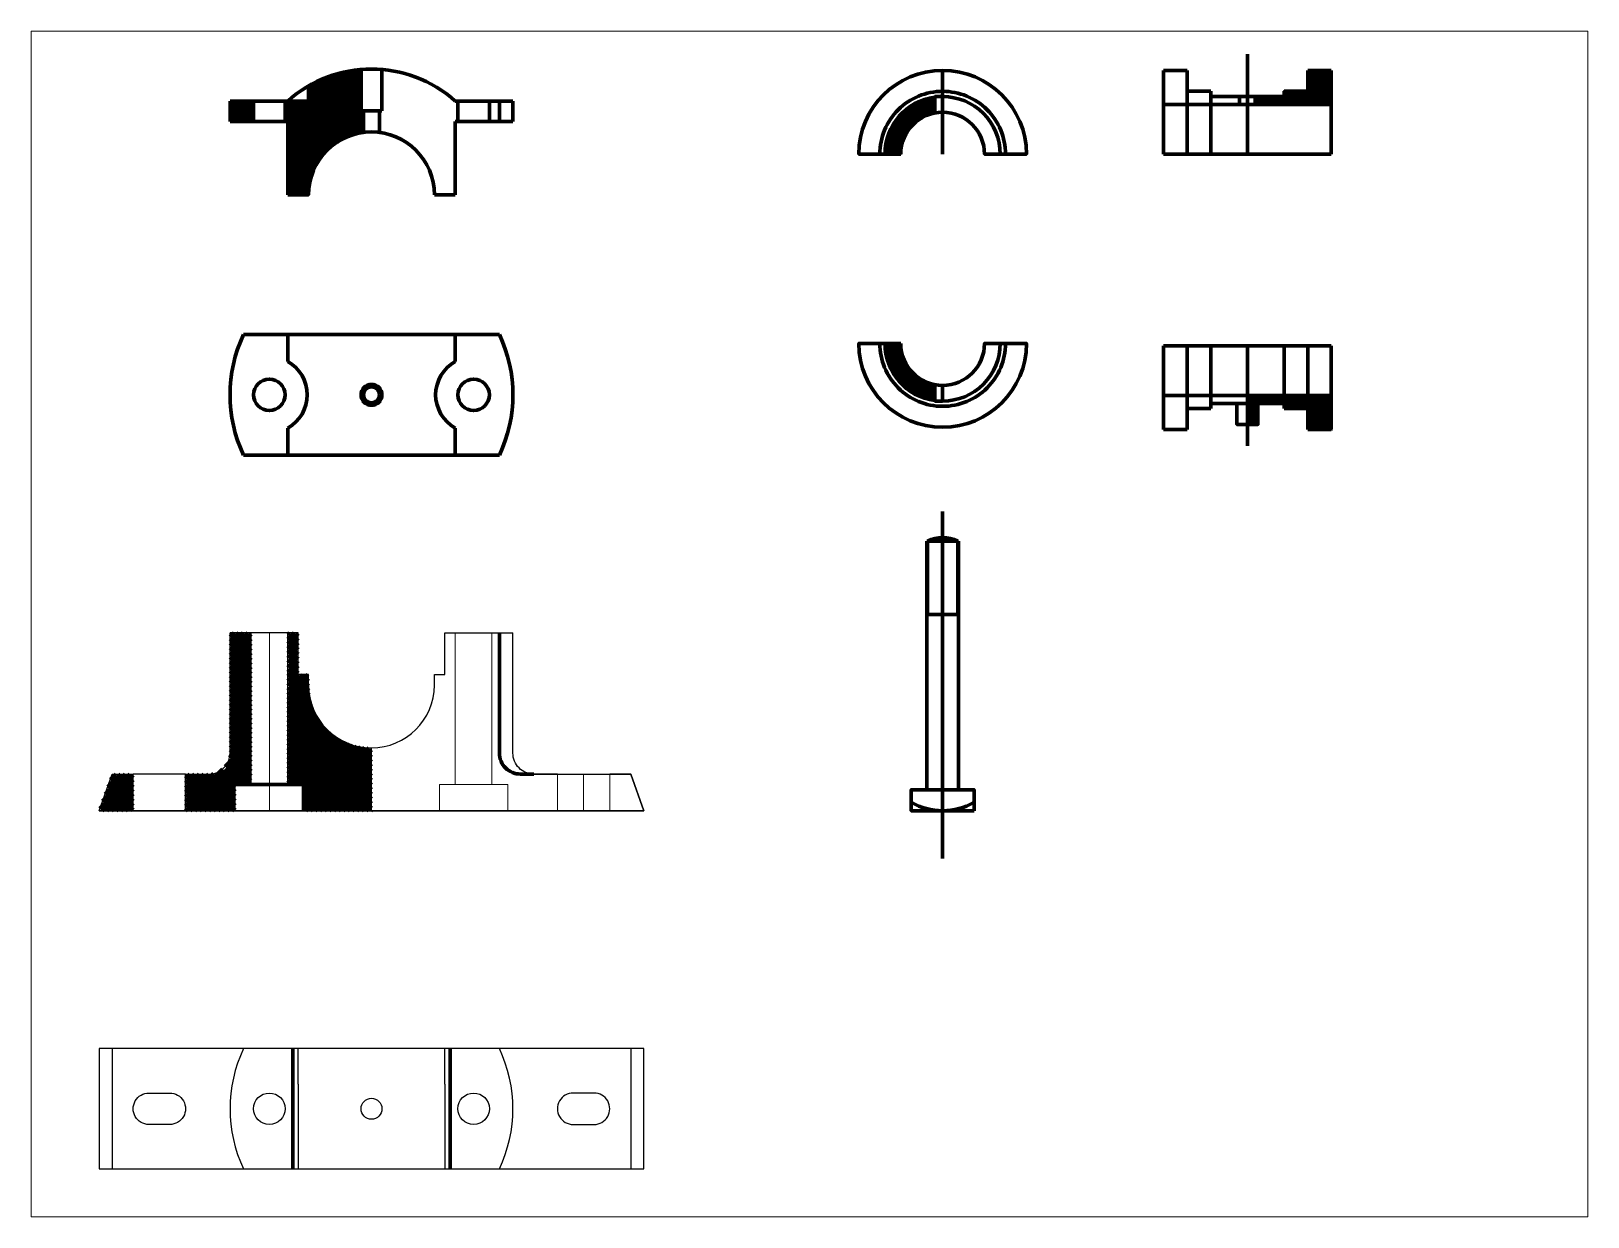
# Paper-space layout 'section diagram' of a CAD drawing. Header units: inches. Extents: x 1.05 to 9.45, y 0.8 to 7.2.
# The model-space entities are those that its viewports show. They can reach past a viewport. Long polylines and large blocks are cut down to what shows.
import ezdxf

# ---------------------------------------------------------------- set-up
doc = ezdxf.new("R2010")
doc.units = ezdxf.units.IN
doc.header["$MEASUREMENT"] = 0
for name, pattern in [('ACAD_ISO04W100', [30, 24, -3, 0, -3]), ('dash', [15, 12, -3]), ('DASHED', [0.75, 0.5, -0.25])]:
    doc.linetypes.add(name, pattern=pattern)
pattern_1 = [(45, (116.9521, 278.2704), (-0.8838835, 0.8838835), [])]
pattern_2 = [(45, (116.9521, 261.9411), (-0.8838835, 0.8838835), [])]

msp = doc.modelspace()

# ---------------------------------------------------------------- hatches: boundary and pattern name
at = {"linetype": 'ByBlock', "lineweight": 100}
h = msp.add_hatch(dxfattribs=at)
h.set_pattern_fill('ANSI31', scale=10, style=2)
h.paths.add_polyline_path([(357.55, 913.28), (357.55, 921.46), (356.55, 921.46), (356.55, 937.3, 0.110489), (336.55, 931.03), (336.55, 925.24), (328.55, 925.24), (327.55, 925.24), (327.55, 917.46), (328.55, 917.46), (328.55, 889.46), (336.55, 889.46, -0.377964)])
h.paths.add_polyline_path([(315.55, 925.24), (306.55, 925.24), (306.55, 917.46), (315.55, 917.46)])
h = msp.add_hatch(dxfattribs=at)
h.set_pattern_fill('ANSI31', scale=10)
h.set_pattern_definition(pattern_1)
h.paths.add_polyline_path([(727.03, 928.97), (727.03, 936.97), (718.03, 936.97), (718.03, 928.97), (709.03, 928.97), (709.03, 926.97), (698.03, 926.97), (698.03, 923.97), (727.03, 923.97)])
h = msp.add_hatch(dxfattribs=at)
h.set_pattern_fill('ANSI31', scale=10)
h.set_pattern_definition(pattern_2)
h.paths.add_polyline_path([(575.64, 920.68), (575.64, 926.76, 0.374693), (556.64, 904.97), (562.64, 904.97, -0.359988)])
at = {"linetype": 'dash', "lineweight": 100}
h = msp.add_hatch(dxfattribs=at)
h.set_pattern_fill('ANSI31', color=0, scale=10)
h.set_pattern_definition(pattern_2)
h.paths.add_polyline_path([(575.64, 816.94), (575.64, 810.86, -0.374693), (556.64, 832.66), (562.64, 832.66, 0.359988)])
at = {"linetype": 'ByBlock', "lineweight": 100}
h = msp.add_hatch(dxfattribs=at)
h.set_pattern_fill('ANSI31', scale=10)
h.set_pattern_definition(pattern_1)
h.paths.add_polyline_path([(727.03, 812.77), (695.03, 812.77), (695.03, 801.77), (699.03, 801.77), (699.03, 809.77), (709.03, 809.77), (709.03, 807.77), (718.03, 807.77), (718.03, 799.77), (727.03, 799.77), (727.03, 807.77)])
h = msp.add_hatch(dxfattribs=at)
h.set_pattern_fill('ANSI31', scale=10)
h.set_pattern_definition(pattern_1)
h.paths.add_polyline_path([(360.55, 678.19, -0.414214), (336.55, 702.19), (336.51, 706.19), (332.55, 706.19), (332.55, 722.19), (328.55, 722.19), (328.55, 668.19), (334.55, 668.19), (334.55, 654.19), (360.55, 654.19)])
h.paths.add_polyline_path([(308.55, 668.19), (314.55, 668.19), (314.55, 722.19), (306.55, 722.19), (306.55, 676.19, -0.414214), (298.55, 668.19), (289.55, 668.19), (289.55, 654.19), (308.55, 654.19)])
h.paths.add_polyline_path([(269.55, 668.19), (261.55, 668.19), (256.55, 654.19), (269.55, 654.19)])
at = {"lineweight": 100}
h = msp.add_hatch(dxfattribs=at)
h.set_pattern_fill('ANSI31', color=0, scale=10)
h.set_pattern_definition(pattern_1)
h.paths.add_polyline_path([(314.55, 722.19), (306.55, 722.19), (306.55, 676.19, -0.414214), (298.55, 668.19), (289.55, 668.19), (289.55, 654.19), (308.55, 654.19), (308.55, 664.19), (314.55, 664.19)])
h.paths.add_polyline_path([(360.55, 678.19, -0.414214), (336.55, 702.19), (336.51, 706.19), (332.55, 706.19), (332.55, 722.19), (328.55, 722.19), (328.55, 664.19), (334.55, 664.19), (334.55, 654.19), (360.55, 654.19)])

# ---------------------------------------------------------------- linework, layer by layer
for q in [(572.64, 757.19), (584.64, 757.19)]:
    msp.add_line((578.64, 757.19), q, dxfattribs=at)
at = {"linetype": 'DASHED', "lineweight": 100, "ltscale": 10}
for points in [[(695.03, 904.97), (695.03, 943.22)], [(695.03, 831.77), (695.03, 793.52)]]:
    msp.add_lwpolyline(points, dxfattribs=at)
at = {"lineweight": 100}
for points in [[(356.55, 921.46), (356.55, 937.3)], [(578.64, 904.97), (578.64, 936.97)], [(663.03, 936.97), (663.03, 904.97)], [(663.03, 936.97), (672.03, 936.97)], [(672.03, 936.97), (672.03, 904.97)], [(718.03, 936.97), (718.03, 928.97)], [(718.03, 936.97), (727.03, 936.97)], [(727.03, 928.97), (727.03, 936.97)], [(336.55, 931.03), (336.55, 925.24)], [(672.03, 928.97), (681.03, 928.97)], [(681.03, 928.97), (672.03, 928.97)], [(681.03, 928.97), (681.03, 926.97)], [(718.03, 928.97), (709.03, 928.97)], [(709.03, 928.97), (709.03, 926.97)], [(709.03, 928.97), (718.03, 928.97)], [(727.03, 928.97), (727.03, 904.97)], [(306.55, 917.46), (306.55, 925.24)], [(328.55, 925.24), (306.55, 925.24)], [(315.55, 917.46), (315.55, 925.24)], [(327.55, 917.46), (327.55, 925.24)], [(328.55, 925.24), (336.55, 925.24)], [(360.55, 921.46), (356.55, 921.46)], [(357.55, 921.46), (357.55, 913.28)], [(392.55, 925.24), (414.55, 925.24)], [(393.55, 917.46), (393.55, 925.24)], [(405.55, 917.46), (405.55, 925.24)], [(409.4, 917.46), (409.4, 925.24)], [(414.55, 917.46), (414.55, 925.24)], [(578.64, 926.97), (575.64, 926.97)], [(575.64, 926.97), (575.64, 926.76)], [(681.03, 926.97), (709.03, 926.97)], [(681.03, 926.97), (681.03, 904.97)], [(692.03, 926.97), (692.03, 923.97)], [(695.03, 923.97), (692.03, 923.97)], [(695.03, 923.97), (727.03, 923.97)], [(698.03, 926.97), (698.03, 923.97)], [(321.56, 917.46), (306.55, 917.46)], [(328.55, 917.46), (321.56, 917.46)], [(328.55, 917.46), (328.55, 889.46)], [(392.55, 917.46), (392.55, 889.46)], [(392.55, 917.46), (393.55, 917.46)], [(393.55, 917.46), (399.53, 917.46)], [(399.53, 917.46), (414.55, 917.46)], [(663.03, 904.97), (695.03, 904.97)], [(695.03, 904.97), (727.03, 904.97)], [(328.55, 889.46), (336.55, 889.46)], [(328.55, 889.46), (336.55, 889.46)], [(384.55, 889.46), (392.55, 889.46)], [(409.4, 836.05), (311.69, 836.05)], [(328.55, 825.75), (328.55, 836.05)], [(392.55, 825.75), (392.55, 836.05)], [(663.03, 799.77), (663.03, 831.77)], [(663.03, 831.77), (695.03, 831.77)], [(672.03, 799.77), (672.03, 831.77)], [(681.03, 809.77), (681.03, 831.77)], [(695.03, 831.77), (727.03, 831.77)], [(727.03, 807.77), (727.03, 831.77)], [(575.64, 810.66), (575.64, 810.86)], [(578.64, 810.66), (575.64, 810.66)], [(681.03, 807.77), (681.03, 809.77)], [(681.03, 809.77), (695.03, 809.77)], [(699.03, 809.77), (699.03, 801.77), (691.03, 801.77), (691.03, 809.77)], [(695.03, 812.77), (692.03, 812.77)], [(695.03, 812.77), (727.03, 812.77)], [(699.03, 809.77), (709.03, 809.77)], [(709.03, 807.77), (709.03, 809.77)], [(681.03, 807.77), (672.03, 807.77)], [(672.03, 807.77), (681.03, 807.77)], [(718.03, 807.77), (709.03, 807.77)], [(709.03, 807.77), (718.03, 807.77)], [(718.03, 799.77), (718.03, 807.77)], [(727.03, 807.77), (727.03, 799.77)], [(328.55, 790.05), (328.55, 800.35)], [(392.55, 790.05), (392.55, 800.35)], [(663.03, 799.77), (672.03, 799.77)], [(718.03, 799.77), (727.03, 799.77)], [(311.69, 790.05), (409.4, 790.05)], [(572.64, 756.63), (572.64, 757.19)], [(572.64, 662.19), (572.64, 756.63)], [(572.86, 757.19), (572.86, 729.19)], [(584.42, 757.19), (584.42, 729.19)], [(584.64, 662.19), (584.64, 757.19)], [(578.64, 729.19), (572.64, 729.19)], [(578.64, 729.19), (584.64, 729.19)], [(334.55, 654.19), (334.55, 664.19), (308.55, 664.19)], [(578.64, 654.19), (566.64, 654.19), (566.64, 662.19), (590.64, 662.19), (590.64, 654.19)], [(578.64, 654.19), (590.64, 654.19)], [(578.64, 654.19), (578.64, 654.19)], [(330.55, 540.36), (330.55, 563.36)], [(390.55, 540.36), (390.55, 563.36)], [(330.55, 540.36), (330.55, 517.36)], [(390.55, 540.36), (390.55, 517.36)]]:
    msp.add_lwpolyline(points, dxfattribs=at)
at = {"linetype": 'DASHED', "lineweight": 100}
for points in [[(364.55, 921.46), (364.55, 937.3)], [(360.55, 921.46), (364.55, 921.46)], [(363.55, 921.46), (363.55, 913.28)]]:
    msp.add_lwpolyline(points, dxfattribs=at)
at = {"lineweight": 100}
msp.add_lwpolyline([(562.64, 904.97), (546.64, 904.97, -1), (610.64, 904.97), (594.64, 904.97, 1)], format="xyb", close=True, dxfattribs=at)
for points in [[(602.64, 904.97, 0.414214), (578.64, 928.97, 0.414214), (554.64, 904.97)], [(575.64, 920.68), (575.64, 926.76, 0.374693), (556.64, 904.97)], [(578.64, 920.97), (578.64, 926.97, -0.414214), (600.64, 904.97)], [(602.64, 832.66, -0.414214), (578.64, 808.66, -0.414214), (554.64, 832.66)], [(575.64, 816.94), (575.64, 810.86, -0.374693), (556.64, 832.66)], [(578.64, 816.66), (578.64, 810.66, 0.414214), (600.64, 832.66)]]:
    msp.add_lwpolyline(points, format="xyb", dxfattribs=at)
at = {"linetype": 'DASHED', "lineweight": 100, "ltscale": 3.5}
for points in [[(692.03, 923.97), (663.03, 923.97)], [(692.03, 812.77), (663.03, 812.77)]]:
    msp.add_lwpolyline(points, dxfattribs=at)
at = {"color": 7, "linetype": 'ByBlock', "lineweight": 100}
msp.add_lwpolyline([(562.64, 832.66), (546.64, 832.66, 1), (610.64, 832.66), (594.64, 832.66, -1)], format="xyb", close=True, dxfattribs=at)
at = {"linetype": 'DASHED', "lineweight": 100, "ltscale": 3}
for points in [[(709.03, 812.77), (709.03, 831.77)], [(718.03, 812.77), (718.03, 831.77)], [(578.64, 768.42), (578.64, 635.9)]]:
    msp.add_lwpolyline(points, dxfattribs=at)
for points in [[(289.55, 668.19), (298.55, 668.19, 0.414214), (306.55, 676.19), (306.55, 722.19)], [(431.55, 668.19), (422.55, 668.19, -0.414214), (414.55, 676.19), (414.55, 722.19)], [(283.54, 546.36, -1.000363), (283.54, 534.36), (275.55, 534.36, -1.000363), (275.55, 546.36), (283.55, 546.36)], [(437.55, 546.36, 1.000363), (437.55, 534.36), (445.54, 534.36, 1.000363), (445.54, 546.36), (437.54, 546.36)]]:
    msp.add_lwpolyline(points, format="xyb")
for points in [[(332.55, 722.19), (306.55, 722.19)], [(314.55, 664.19), (314.55, 722.19)], [(328.55, 664.19), (328.55, 722.19)], [(332.55, 706.19), (332.55, 722.19)], [(384.55, 706.19), (388.55, 706.19), (388.55, 722.19)], [(388.55, 722.19), (414.55, 722.19)], [(336.51, 706.19), (332.55, 706.19)], [(336.55, 702.19), (336.51, 706.19)], [(384.55, 702.19), (384.55, 706.19)], [(360.55, 654.19), (360.55, 678.19)], [(256.55, 654.19), (261.55, 668.19)], [(261.55, 668.19), (269.55, 668.19)], [(269.55, 654.19), (269.55, 668.19)], [(289.55, 668.19), (269.55, 668.19)], [(289.55, 654.19), (289.55, 668.19)], [(422.55, 668.19), (459.55, 668.19)], [(431.55, 668.19), (451.55, 668.19)], [(459.55, 668.19), (451.55, 668.19)], [(459.55, 668.19), (464.55, 654.19)], [(464.55, 654.19), (459.55, 668.19)], [(308.55, 654.19), (308.55, 664.19)], [(334.55, 654.19), (334.55, 664.19)], [(256.55, 654.19), (261.55, 654.19)], [(256.55, 654.19), (464.55, 654.19)], [(464.55, 654.19), (256.55, 654.19)], [(256.55, 563.36), (256.55, 517.36)], [(261.55, 563.36), (256.55, 563.36)], [(464.55, 517.36), (464.55, 563.36), (261.55, 563.36)], [(261.55, 563.36), (261.55, 517.36)], [(332.55, 549.81), (332.55, 563.36)], [(388.55, 549.81), (388.55, 563.36)], [(459.55, 563.36), (459.55, 517.36)], [(332.55, 549.81), (332.55, 530.91)], [(388.55, 549.81), (388.55, 530.91)], [(332.55, 530.91), (332.55, 517.36)], [(388.55, 530.91), (388.55, 517.36)], [(256.55, 517.36), (464.55, 517.36)]]:
    msp.add_lwpolyline(points)
at = {"linetype": 'dash', "lineweight": 18}
msp.add_lwpolyline([(321.55, 654.19), (321.55, 722.19)], dxfattribs=at)
at = {"linetype": 'DASHED', "lineweight": 15}
for points in [[(392.55, 664.19), (392.55, 722.19)], [(406.55, 664.19), (406.55, 722.19)], [(431.55, 654.19), (431.55, 668.19)], [(451.55, 654.19), (451.55, 668.19)], [(386.55, 664.19), (412.55, 664.19)], [(386.55, 664.19), (386.55, 654.19)], [(412.55, 654.19), (412.55, 664.19)]]:
    msp.add_lwpolyline(points, dxfattribs=at)
at = {"linetype": 'ByBlock', "lineweight": 100}
msp.add_lwpolyline([(409.4, 722.19), (409.4, 676.19, 0.414214), (417.4, 668.19), (422.55, 668.19)], format="xyb", dxfattribs=at)
at = {"linetype": 'ACAD_ISO04W100', "lineweight": 9}
msp.add_lwpolyline([(441.55, 654.19), (441.55, 668.19)], dxfattribs=at)
at = {"lineweight": 100}
for centre, radius in [((321.55, 813.05), 6), ((360.55, 813.05), 4), ((360.55, 813.05), 3), ((399.55, 813.05), 6)]:
    msp.add_circle(centre, radius, dxfattribs=at)
for centre, radius in [((321.55, 540.36), 6), ((360.55, 540.36), 4), ((399.55, 540.36), 6)]:
    msp.add_circle(centre, radius)
for centre, radius, start, end in [((360.55, 889.46), 48, 48.18969, 131.81031), ((360.55, 889.46), 24, 0, 180), ((360.55, 813.05), 54, 154.79071, 205.20929), ((360.55, 813.05), 54, 334.79071, 25.20929), ((321.55, 813.05), 14.5, 298.86573, 61.13427), ((399.55, 813.05), 14.5, 118.86573, 241.13427), ((578.64, 744.44), 14, 65.61942, 114.38058), ((578.64, 678.19), 24, 240, 300)]:
    msp.add_arc(centre, radius, start, end, dxfattribs=at)
for centre, radius, start, end in [((360.55, 702.19), 24, 180, 0), ((360.55, 540.36), 54, 154.79071, 205.20929), ((360.55, 540.36), 54, 334.79071, 25.20929)]:
    msp.add_arc(centre, radius, start, end)

psp = doc.layouts.new('section diagram')

# ---------------------------------------------------------------- viewports
at = {"layer": '0', "lineweight": 100}
psp.add_viewport(center=(5.25, 4), size=(8.4, 6.4), view_center_point=(527.8016, 725.5136), view_height=452.892037, dxfattribs=at)

doc.saveas('drawing.dxf')
